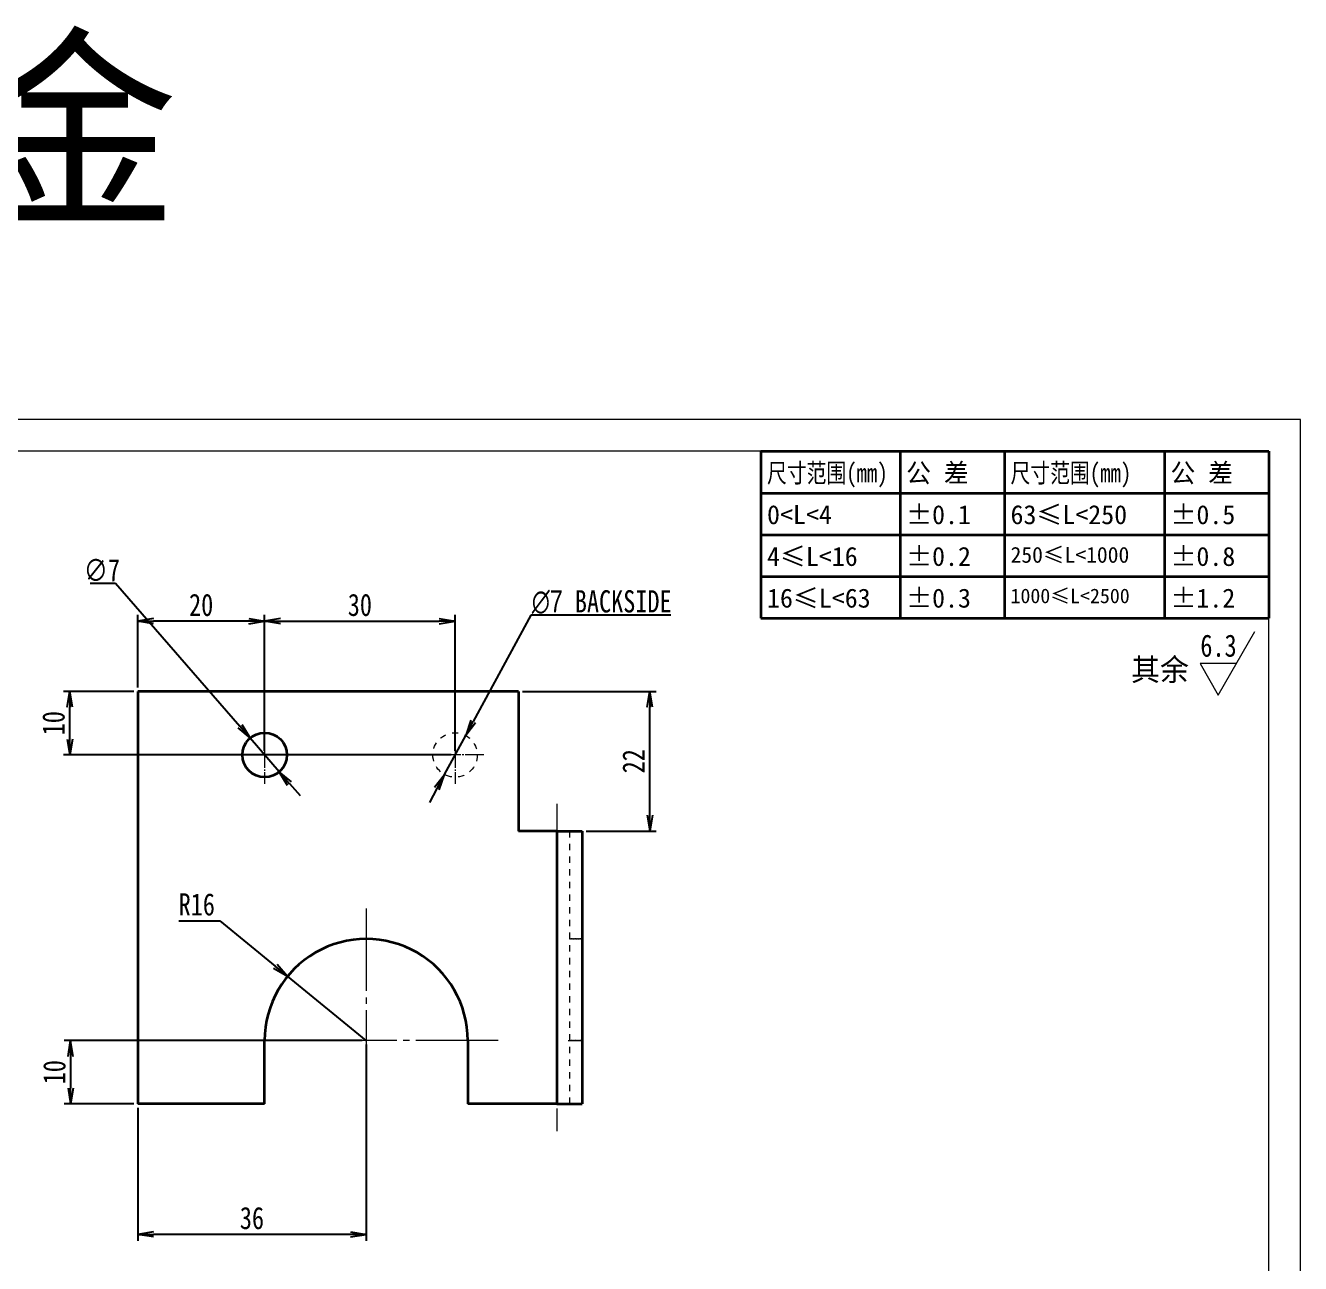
# Model space of a CAD drawing. Header units: millimetres. Extents: x -15766 to 80009, y -9701 to 15159.
# Drawn here: x -11338.4 to -11137.6, y 9050 to 9245.1 of the extents above; entities that cross this region are included whole.
import ezdxf
from ezdxf.enums import TextEntityAlignment as Align

# ---------------------------------------------------------------- set-up
doc = ezdxf.new("R2010")
doc.units = ezdxf.units.MM
doc.linetypes.add('CENTER-HOKUTO_1', pattern=[16, 13, -1, 1, -1])
doc.linetypes.add('HIDDEN-HOKUTO_1', pattern=[2, 1, -1])
doc.layers.get('DEFPOINTS').update_dxf_attribs({"lineweight": 18})
for name, color, linetype, lineweight in [('AM_7', 2, 'CENTER-HOKUTO_1', 18), ('AM_HID', 1, 'HIDDEN-HOKUTO_1', 18), ('AM_VIS', 7, 'Continuous', 18), ('CDRAFT0', 7, 'Continuous', 18), ('DIM', 253, 'Continuous', 20), ('title_frame', 7, 'Continuous', 18), ('word_dim', 9, 'Continuous', 18), ('尺寸线层', 3, 'Continuous', 18), ('粗实线层', 7, 'Continuous', 35), ('粗实线层_1', 7, 'Continuous', 15)]:
    doc.layers.add(name, color=color, linetype=linetype, lineweight=lineweight)
doc.styles.add('DIM', font='', dxfattribs={"width": 0.8})
doc.styles.get('DIM').set_extended_font_data('NSimSun')
doc.dimstyles.new('1-1$0', dxfattribs={"dimtxt": 3.5, "dimasz": 2.5, "dimexe": 1, "dimexo": 0.625, "dimgap": 0.8, "dimtad": 1, "dimdsep": 46, "dimtxsty": 'DIM', "dimblk": 'OPEN', "dimcen": 0, "dimdle": 5, "dimclrd": 256, "dimclre": 256, "dimclrt": 3, "dimazin": 3, "dimtfac": 0.5, "dimtmove": 0, "dimatfit": 3, "dimldrblk": 'OPEN', "dimfxl": 0, "dimtolj": 1, "dimarcsym": 0})
doc.dimstyles.new('1-1$3', dxfattribs={"dimtxt": 3.5, "dimasz": 2.5, "dimexe": 1, "dimexo": 0.625, "dimgap": 0.3, "dimtad": 1, "dimtih": 1, "dimtoh": 1, "dimdsep": 46, "dimtxsty": 'DIM', "dimblk": 'OPEN', "dimcen": 0, "dimdle": 5, "dimclrd": 256, "dimclre": 256, "dimclrt": 3, "dimazin": 3, "dimtfac": 0.5, "dimtmove": 0, "dimatfit": 3, "dimldrblk": 'OPEN', "dimfxl": 0, "dimtolj": 1, "dimarcsym": 0})
doc.dimstyles.new('1-1$4', dxfattribs={"dimtxt": 3.5, "dimasz": 2.5, "dimexe": 1, "dimexo": 0.625, "dimgap": 0.8, "dimtad": 1, "dimtih": 1, "dimtoh": 1, "dimzin": 12, "dimdsep": 46, "dimtxsty": 'DIM', "dimblk": 'OPEN', "dimcen": 0, "dimdle": 5, "dimclrd": 256, "dimclre": 256, "dimclrt": 3, "dimazin": 3, "dimtfac": 0.5, "dimtmove": 0, "dimatfit": 3, "dimldrblk": 'OPEN', "dimfxl": 0, "dimtolj": 1, "dimarcsym": 0})

# ---------------------------------------------------------------- blocks, each defined once
blk = doc.blocks.new('*X1984')
at = {"layer": 'CDRAFT0'}
for p, q in [((420, 297), (0, 297)), ((420, 0), (420, 297))]:
    blk.add_line(p, q, dxfattribs=at)
at = {"layer": '粗实线层_1'}
for p, q in [((415, 292), (25, 292)), ((415, 5), (415, 292))]:
    blk.add_line(p, q, dxfattribs=at)
blk = doc.blocks.new('自由公差_1')
at = {"layer": '粗实线层'}
for p, q in [((-80, 0), (0, 0)), ((-80, 0), (-80, -26.3)), ((-58.08, 0), (-58.08, -26.3)), ((-41.64, 0), (-41.64, -26.3)), ((-16.44, 0), (-16.44, -26.3)), ((0, 0), (0, -26.3)), ((-80, -6.58), (0, -6.58)), ((-80, -13.15), (0, -13.15)), ((-80, -19.73), (0, -19.73)), ((-80, -26.3), (0, -26.3))]:
    blk.add_line(p, q, dxfattribs=at)
at = {"layer": '尺寸线层', "linetype": 'Continuous', "attachment_point": 1, "line_spacing_factor": 0.9}
for s, insert, char_height, width in [('{\\W0.8;尺寸范围(mm)}', (-79.04, -1.92), 3, 22.6032), ('公 差', (-57.12, -1.92), 3, 22.6032), ('{\\W0.8;尺寸范围(mm)}', (-40.68, -1.92), 3, 22.6032), ('公 差', (-15.48, -1.92), 3, 22.6032), ('0<L<4', (-79.04, -8.49), 3, 22.6032), ('%%P0.1', (-57.12, -8.49), 3, 12.7119), ('63≤L<250', (-40.68, -8.49), 3, 22.6032), ('%%P0.5', (-15.48, -8.49), 3, 12.5771), ('4≤L<16', (-79.04, -15.07), 3, 22.6032), ('%%P0.2', (-57.12, -15.07), 3, 12.4769), ('250≤L<1000', (-40.68, -15.07), 2.5, 22.6032), ('%%P0.8', (-15.48, -15.07), 3, 13.0759), ('16≤L<63', (-79.04, -21.64), 3, 22.6032), ('%%P0.3', (-57.12, -21.64), 3, 12.7119), ('1000≤L<2500', (-40.68, -21.64), 2.3, 22.6032), ('%%P1.2', (-15.48, -21.64), 3, 12.8764)]:
    blk.add_mtext(s, dxfattribs=dict(at, insert=insert, char_height=char_height, width=width))
blk = doc.blocks.new('_OPEN')
at = {"color": 0, "linetype": 'ByBlock', "lineweight": -2}
for p, q in [((-1, 0.166667), (0, 0)), ((-1, -0.166667), (0, 0)), ((0, 0), (-1, 0))]:
    blk.add_line(p, q, dxfattribs=at)
blk = doc.blocks.new('*D2085')
at = {"layer": 'DEFPOINTS', "color": 0, "transparency": 16777216}
for p in [(-11260.76, 9140.12), (-11240.1, 9140.12), (-11250.76, 9118.12)]:
    blk.add_point(p, dxfattribs=at)
at = {"layer": 'word_dim', "linetype": 'Continuous', "lineweight": -2, "transparency": 16777216}
for p, q in [((-11260.13, 9140.12), (-11239.1, 9140.12)), ((-11240.1, 9120.62), (-11240.1, 9137.62)), ((-11250.13, 9118.12), (-11239.1, 9118.12))]:
    blk.add_line(p, q, dxfattribs=at)
at = {"layer": 'word_dim', "lineweight": -2, "transparency": 16777216, "xscale": 2.5, "yscale": 2.5, "zscale": 2.5}
for p, rotation in [((-11240.1, 9140.12), 90), ((-11240.1, 9118.12), 270)]:
    blk.add_blockref('_OPEN', p, dxfattribs=dict(at, rotation=rotation))
at = {"layer": 'word_dim', "color": 3, "transparency": 16777216, "insert": (-11242.65, 9129.12), "char_height": 3.5, "attachment_point": 5, "rotation": 90, "style": 'DIM'}
blk.add_mtext('\\A1;22', dxfattribs=at)
blk = doc.blocks.new('*D2086')
at = {"layer": 'DEFPOINTS', "color": 0, "transparency": 16777216}
for p in [(-11284.76, 9085.12), (-11320.76, 9075.12), (-11320.76, 9054.57)]:
    blk.add_point(p, dxfattribs=at)
at = {"layer": 'word_dim', "linetype": 'Continuous', "lineweight": -2, "transparency": 16777216}
for p, q in [((-11284.76, 9084.49), (-11284.76, 9053.57)), ((-11320.76, 9074.49), (-11320.76, 9053.57)), ((-11287.26, 9054.57), (-11318.26, 9054.57))]:
    blk.add_line(p, q, dxfattribs=at)
at = {"layer": 'word_dim', "lineweight": -2, "transparency": 16777216, "xscale": 2.5, "yscale": 2.5, "zscale": 2.5, "rotation": 180}
blk.add_blockref('_OPEN', (-11320.76, 9054.57), dxfattribs=at)
at = {"layer": 'word_dim', "lineweight": -2, "transparency": 16777216, "xscale": 2.5, "yscale": 2.5, "zscale": 2.5}
blk.add_blockref('_OPEN', (-11284.76, 9054.57), dxfattribs=at)
at = {"layer": 'word_dim', "color": 3, "transparency": 16777216, "insert": (-11302.76, 9057.12), "char_height": 3.5, "attachment_point": 5, "style": 'DIM'}
blk.add_mtext('\\A1;36', dxfattribs=at)
blk = doc.blocks.new('*D2087')
at = {"layer": 'DEFPOINTS', "color": 0, "transparency": 16777216}
for p in [(-11284.76, 9085.12), (-11331.32, 9075.12), (-11320.76, 9075.12)]:
    blk.add_point(p, dxfattribs=at)
at = {"layer": 'word_dim', "linetype": 'Continuous', "lineweight": -2, "transparency": 16777216}
for p, q in [((-11285.38, 9085.12), (-11332.32, 9085.12)), ((-11331.32, 9082.62), (-11331.32, 9077.62)), ((-11321.38, 9075.12), (-11332.32, 9075.12))]:
    blk.add_line(p, q, dxfattribs=at)
at = {"layer": 'word_dim', "lineweight": -2, "transparency": 16777216, "xscale": 2.5, "yscale": 2.5, "zscale": 2.5}
for p, rotation in [((-11331.32, 9085.12), 90), ((-11331.32, 9075.12), 270)]:
    blk.add_blockref('_OPEN', p, dxfattribs=dict(at, rotation=rotation))
at = {"layer": 'word_dim', "color": 3, "transparency": 16777216, "insert": (-11333.87, 9080.12), "char_height": 3.5, "attachment_point": 5, "rotation": 90, "style": 'DIM'}
blk.add_mtext('\\A1;10', dxfattribs=at)
blk = doc.blocks.new('*D2088')
at = {"layer": 'DEFPOINTS', "color": 0, "transparency": 16777216}
for p in [(-11320.76, 9151.19), (-11320.76, 9140.12), (-11300.76, 9130.12)]:
    blk.add_point(p, dxfattribs=at)
at = {"layer": 'word_dim', "linetype": 'Continuous', "lineweight": -2, "transparency": 16777216}
for p, q in [((-11320.76, 9140.74), (-11320.76, 9152.19)), ((-11303.26, 9151.19), (-11318.26, 9151.19)), ((-11300.76, 9130.74), (-11300.76, 9152.19))]:
    blk.add_line(p, q, dxfattribs=at)
at = {"layer": 'word_dim', "lineweight": -2, "transparency": 16777216, "xscale": 2.5, "yscale": 2.5, "zscale": 2.5, "rotation": 180}
blk.add_blockref('_OPEN', (-11320.76, 9151.19), dxfattribs=at)
at = {"layer": 'word_dim', "lineweight": -2, "transparency": 16777216, "xscale": 2.5, "yscale": 2.5, "zscale": 2.5}
blk.add_blockref('_OPEN', (-11300.76, 9151.19), dxfattribs=at)
at = {"layer": 'word_dim', "color": 3, "transparency": 16777216, "insert": (-11310.76, 9153.74), "char_height": 3.5, "attachment_point": 5, "style": 'DIM'}
blk.add_mtext('\\A1;20', dxfattribs=at)
blk = doc.blocks.new('*D2089')
at = {"layer": 'DEFPOINTS', "color": 0, "transparency": 16777216}
for p in [(-11270.76, 9151.19), (-11300.76, 9130.12), (-11270.76, 9130.12)]:
    blk.add_point(p, dxfattribs=at)
at = {"layer": 'word_dim', "linetype": 'Continuous', "lineweight": -2, "transparency": 16777216}
for p, q in [((-11300.76, 9130.74), (-11300.76, 9152.19)), ((-11298.26, 9151.19), (-11273.26, 9151.19)), ((-11270.76, 9130.74), (-11270.76, 9152.19))]:
    blk.add_line(p, q, dxfattribs=at)
at = {"layer": 'word_dim', "lineweight": -2, "transparency": 16777216, "xscale": 2.5, "yscale": 2.5, "zscale": 2.5, "rotation": 180}
blk.add_blockref('_OPEN', (-11300.76, 9151.19), dxfattribs=at)
at = {"layer": 'word_dim', "lineweight": -2, "transparency": 16777216, "xscale": 2.5, "yscale": 2.5, "zscale": 2.5}
blk.add_blockref('_OPEN', (-11270.76, 9151.19), dxfattribs=at)
at = {"layer": 'word_dim', "color": 3, "transparency": 16777216, "insert": (-11285.76, 9153.74), "char_height": 3.5, "attachment_point": 5, "style": 'DIM'}
blk.add_mtext('\\A1;30', dxfattribs=at)
blk = doc.blocks.new('*D2090')
at = {"layer": 'DEFPOINTS', "color": 0, "transparency": 16777216}
for p in [(-11331.45, 9140.12), (-11320.76, 9140.12), (-11270.76, 9130.12)]:
    blk.add_point(p, dxfattribs=at)
at = {"layer": 'word_dim', "linetype": 'Continuous', "lineweight": -2, "transparency": 16777216}
for p, q in [((-11321.38, 9140.12), (-11332.45, 9140.12)), ((-11331.45, 9132.62), (-11331.45, 9137.62)), ((-11271.38, 9130.12), (-11332.45, 9130.12))]:
    blk.add_line(p, q, dxfattribs=at)
at = {"layer": 'word_dim', "lineweight": -2, "transparency": 16777216, "xscale": 2.5, "yscale": 2.5, "zscale": 2.5}
for p, rotation in [((-11331.45, 9140.12), 90), ((-11331.45, 9130.12), 270)]:
    blk.add_blockref('_OPEN', p, dxfattribs=dict(at, rotation=rotation))
at = {"layer": 'word_dim', "color": 3, "transparency": 16777216, "insert": (-11334, 9135.12), "char_height": 3.5, "attachment_point": 5, "rotation": 90, "style": 'DIM'}
blk.add_mtext('\\A1;10', dxfattribs=at)
blk = doc.blocks.new('*D2091')
at = {"layer": 'DEFPOINTS', "color": 0, "transparency": 16777216}
for p in [(-11269.09, 9133.2), (-11272.42, 9127.04)]:
    blk.add_point(p, dxfattribs=at)
at = {"layer": 'word_dim', "linetype": 'Continuous', "lineweight": -2, "transparency": 16777216}
for p, q in [((-11258.85, 9152.15), (-11267.9, 9135.4)), ((-11236.76, 9152.15), (-11258.85, 9152.15)), ((-11272.42, 9127.04), (-11269.09, 9133.2)), ((-11273.61, 9124.84), (-11274.8, 9122.64))]:
    blk.add_line(p, q, dxfattribs=at)
at = {"layer": 'word_dim', "lineweight": -2, "transparency": 16777216, "xscale": 2.5, "yscale": 2.5, "zscale": 2.5}
for p, rotation in [((-11269.09, 9133.2), 241.614033250843), ((-11272.42, 9127.04), 61.61403325084301)]:
    blk.add_blockref('_OPEN', p, dxfattribs=dict(at, rotation=rotation))
at = {"layer": 'word_dim', "color": 3, "transparency": 16777216, "insert": (-11247.66, 9154.21), "char_height": 3.5, "attachment_point": 5, "style": 'DIM'}
blk.add_mtext('\\A1;{\\fMS PGothic|b0|i0|c128|p34;∅7} BACKSIDE', dxfattribs=at)
blk = doc.blocks.new('*D2092')
at = {"layer": 'DEFPOINTS', "color": 0, "transparency": 16777216}
for p in [(-11303.05, 9132.76), (-11298.46, 9127.47)]:
    blk.add_point(p, dxfattribs=at)
at = {"layer": 'word_dim', "linetype": 'Continuous', "lineweight": -2, "transparency": 16777216}
for p, q in [((-11328.26, 9157.17), (-11324.24, 9157.17)), ((-11324.24, 9157.17), (-11304.69, 9134.65)), ((-11298.46, 9127.47), (-11303.05, 9132.76)), ((-11296.82, 9125.59), (-11295.18, 9123.7))]:
    blk.add_line(p, q, dxfattribs=at)
at = {"layer": 'word_dim', "lineweight": -2, "transparency": 16777216, "xscale": 2.5, "yscale": 2.5, "zscale": 2.5}
for p, rotation in [((-11303.05, 9132.76), 310.9669095066859), ((-11298.46, 9127.47), 130.9669095066859)]:
    blk.add_blockref('_OPEN', p, dxfattribs=dict(at, rotation=rotation))
at = {"layer": 'word_dim', "color": 3, "transparency": 16777216, "insert": (-11326.4, 9159.22), "char_height": 3.5, "attachment_point": 5, "style": 'DIM'}
blk.add_mtext('\\A1;∅7', dxfattribs=at)
blk = doc.blocks.new('*D2094')
at = {"layer": 'DEFPOINTS', "color": 0, "transparency": 16777216}
for p in [(-11297.14, 9095.25), (-11284.76, 9085.12)]:
    blk.add_point(p, dxfattribs=at)
at = {"layer": 'word_dim', "linetype": 'Continuous', "lineweight": -2, "transparency": 16777216}
for p, q in [((-11314.28, 9103.99), (-11307.83, 9103.99)), ((-11307.83, 9103.99), (-11299.08, 9096.83)), ((-11284.76, 9085.12), (-11297.14, 9095.25))]:
    blk.add_line(p, q, dxfattribs=at)
at = {"layer": 'word_dim', "lineweight": -2, "transparency": 16777216, "xscale": 2.5, "yscale": 2.5, "zscale": 2.5, "rotation": 320.7183125067349}
blk.add_blockref('_OPEN', (-11297.14, 9095.25), dxfattribs=at)
at = {"layer": 'word_dim', "color": 3, "transparency": 16777216, "insert": (-11311.45, 9106.54), "char_height": 3.5, "attachment_point": 5, "style": 'DIM'}
blk.add_mtext('\\A1;R16', dxfattribs=at)

msp = doc.modelspace()

# ---------------------------------------------------------------- linework, layer by layer
at = {"layer": 'AM_7', "ltscale": 0.227501}
for p, q in [((-11300.75563, 9134.66761), (-11300.75563, 9125.56757)), ((-11270.75563, 9134.66761), (-11270.75563, 9125.56757))]:
    msp.add_line(p, q, dxfattribs=at)
at = {"layer": 'AM_7', "ltscale": 0.22749}
for p, q in [((-11296.20582, 9130.11759), (-11305.30543, 9130.11759)), ((-11266.20582, 9130.11759), (-11275.30543, 9130.11759))]:
    msp.add_line(p, q, dxfattribs=at)
at = {"layer": 'AM_7'}
for p, q in [((-11254.75563, 9122.41764), (-11254.75563, 9070.81702)), ((-11284.75563, 9105.91761), (-11284.75563, 9064.31757)), ((-11263.95582, 9085.11759), (-11305.55543, 9085.11759))]:
    msp.add_line(p, q, dxfattribs=at)
at = {"layer": 'AM_7', "ltscale": 0.06001}
msp.add_line((-11252.95582, 9085.11759), (-11250.55543, 9085.11759), dxfattribs=at)
at = {"layer": 'AM_HID'}
for p, q in [((-11254.75563, 9118.11759), (-11254.75563, 9075.11759)), ((-11254.75563, 9118.11759), (-11254.75563, 9075.11759)), ((-11254.75563, 9118.11759), (-11254.75563, 9075.11759)), ((-11252.75563, 9118.11759), (-11252.75563, 9075.11759))]:
    msp.add_line(p, q, dxfattribs=at)
at = {"layer": 'AM_HID', "ltscale": 0.05}
for p, q in [((-11252.75563, 9101.11759), (-11250.75563, 9101.11759)), ((-11250.75563, 9101.11759), (-11252.75563, 9101.11759)), ((-11250.75563, 9085.11759), (-11252.75563, 9085.11759)), ((-11250.75563, 9085.11759), (-11252.75563, 9085.11759)), ((-11252.75563, 9085.11759), (-11250.75563, 9085.11759)), ((-11250.75563, 9085.11759), (-11252.75563, 9085.11759))]:
    msp.add_line(p, q, dxfattribs=at)
at = {"layer": 'AM_HID'}
msp.add_circle((-11270.75563, 9130.11759), 3.5, dxfattribs=at)
at = {"layer": 'AM_VIS', "lineweight": 35}
for p, q in [((-11260.75563, 9140.11759), (-11320.75563, 9140.11759)), ((-11320.75563, 9140.11759), (-11320.75563, 9075.11759)), ((-11260.75563, 9140.11759), (-11260.75563, 9118.11759)), ((-11254.75563, 9118.11759), (-11254.75563, 9075.11759)), ((-11250.75563, 9118.11759), (-11250.75563, 9075.11759)), ((-11300.75563, 9075.11759), (-11320.75563, 9075.11759))]:
    msp.add_line(p, q, dxfattribs=at)
at = {"layer": 'AM_VIS', "lineweight": 35, "ltscale": 0.15}
msp.add_line((-11254.75563, 9118.11759), (-11260.75563, 9118.11759), dxfattribs=at)
at = {"layer": 'AM_VIS', "lineweight": 35, "ltscale": 0.1}
for p, q in [((-11254.75563, 9118.11759), (-11250.75563, 9118.11759)), ((-11254.75563, 9075.11759), (-11250.75563, 9075.11759))]:
    msp.add_line(p, q, dxfattribs=at)
at = {"layer": 'AM_VIS', "lineweight": 35, "ltscale": 0.25}
for p, q in [((-11300.75563, 9075.11759), (-11300.75563, 9085.11759)), ((-11268.75563, 9085.11759), (-11268.75563, 9075.11759))]:
    msp.add_line(p, q, dxfattribs=at)
at = {"layer": 'AM_VIS', "lineweight": 35, "ltscale": 0.35}
msp.add_line((-11254.75563, 9075.11759), (-11268.75563, 9075.11759), dxfattribs=at)
at = {"layer": 'AM_VIS', "lineweight": 35}
msp.add_circle((-11300.75563, 9130.11759), 3.5, dxfattribs=at)
msp.add_arc((-11284.75563, 9085.11759), 16, 0, 180.000005, dxfattribs=at)
at = {"layer": 'DIM'}
for p, q in [((-11150.52272, 9139.5456), (-11144.74922, 9149.5456)), ((-11147.63597, 9144.5456), (-11153.40947, 9144.5456)), ((-11153.40947, 9144.5456), (-11150.52272, 9139.5456))]:
    msp.add_line(p, q, dxfattribs=at)

# ---------------------------------------------------------------- block references
at = {"layer": 'title_frame'}
for name, p in [('*X1984', (-11557.57784, 8885.97315)), ('自由公差_1', (-11142.57784, 9177.97315))]:
    msp.add_blockref(name, p, dxfattribs=at)

# ---------------------------------------------------------------- texts
at = {"layer": 'DIM', "color": 2, "style": 'DIM', "width": 0.8}
msp.add_attdef('6.3', text='0.0', height=3.5, dxfattribs=at).set_placement((-11147.63597, 9144.5456), align=Align.BOTTOM_RIGHT)
at = {"layer": 'word_dim', "color": 3, "insert": (-11379.40629, 9241.11527), "char_height": 25, "width": 116.6634772, "attachment_point": 1}
msp.add_mtext('钣金', dxfattribs=at)
at = {"layer": 'word_dim', "linetype": 'Continuous', "insert": (-11164.26269, 9145.31145), "char_height": 3.5, "width": 10.860604, "attachment_point": 1}
msp.add_mtext('{\\C3;其余}', dxfattribs=at)

# ---------------------------------------------------------------- dimensions: what is measured, and where the dimension line sits
at = {"layer": 'word_dim', "color": 3, "true_color": 0x00ff00}
dim = msp.add_diameter_dim_2p(p1=(-11298.46095, 9127.47478), p2=(-11303.05031, 9132.7604), dimstyle='1-1$3', dxfattribs=at)
dim.commit()
dim.dimension.update_dxf_attribs({"geometry": '*D2092', "text_midpoint": (-11326.4011, 9157.16918), "dimtype": 163})
dim = msp.add_diameter_dim_2p(p1=(-11272.41956, 9127.03841), p2=(-11269.0917, 9133.19677), text='{\\fMS PGothic|b0|i0|c128|p34;<>} BACKSIDE', dimstyle='1-1$3', dxfattribs=at)
dim.commit()
dim.dimension.update_dxf_attribs({"geometry": '*D2091', "text_midpoint": (-11247.65657, 9152.14775), "dimtype": 163})
for base, p1, p2, picture, middle in [((-11320.75563, 9151.1852), (-11300.75563, 9130.11759), (-11320.75563, 9140.11759), '*D2088', (-11310.75563, 9153.7352)), ((-11270.75563, 9151.1852), (-11300.75563, 9130.11759), (-11270.75563, 9130.11759), '*D2089', (-11285.75563, 9153.7352)), ((-11320.75563, 9054.56512), (-11284.75563, 9085.11759), (-11320.75563, 9075.11759), '*D2086', (-11302.75563, 9057.11512))]:
    dim = msp.add_linear_dim(base=base, p1=p1, p2=p2, dimstyle='1-1$0', dxfattribs=at)
    dim.commit()
    dim.dimension.update_dxf_attribs({"geometry": picture, "text_midpoint": middle})
for base, p1, p2, picture, middle in [((-11331.45239, 9140.11759), (-11270.75563, 9130.11759), (-11320.75563, 9140.11759), '*D2090', (-11334.00239, 9135.11759)), ((-11240.10451, 9140.11759), (-11250.75563, 9118.11759), (-11260.75563, 9140.11759), '*D2085', (-11242.65451, 9129.11759)), ((-11331.31837, 9075.11759), (-11284.75563, 9085.11759), (-11320.75563, 9075.11759), '*D2087', (-11333.86837, 9080.11759))]:
    dim = msp.add_linear_dim(base=base, p1=p1, p2=p2, angle=90, dimstyle='1-1$0', dxfattribs=at)
    dim.commit()
    dim.dimension.update_dxf_attribs({"geometry": picture, "text_midpoint": middle})
dim = msp.add_radius_dim(center=(-11284.75563, 9085.11759), mpoint=(-11297.14031, 9095.24773), dimstyle='1-1$4', dxfattribs=at)
dim.commit()
dim.dimension.update_dxf_attribs({"geometry": '*D2094', "text_midpoint": (-11311.4529, 9103.99108), "dimtype": 164})

doc.saveas('drawing.dxf')
